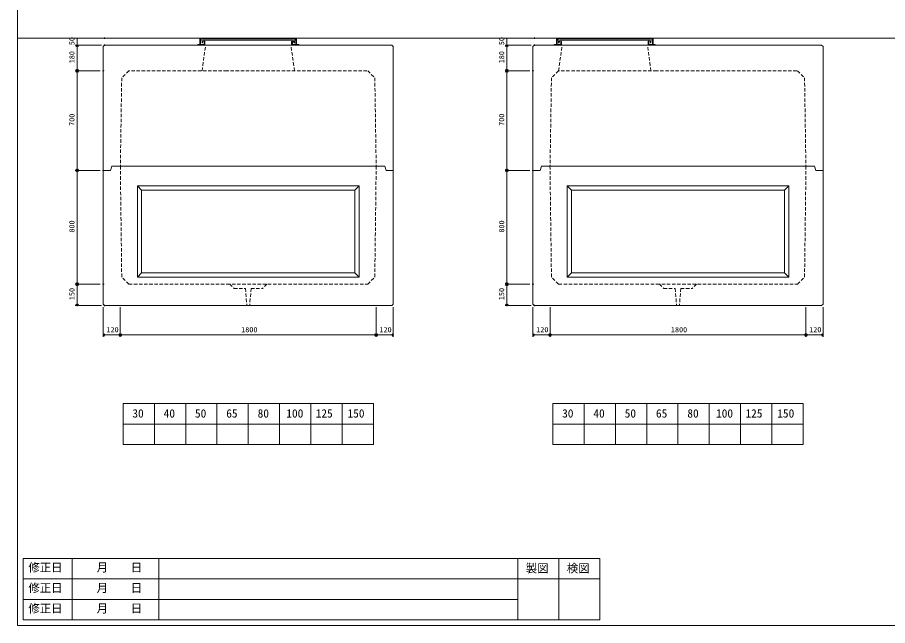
# Model space of a CAD drawing. Units: millimetres, scale not verified. Extents: x -9756 to 9756, y -4683 to 4615.
# Drawn here: x -2485 to 3636, y -3935 to 340 of the extents above; entities that cross this region are included whole.
import ezdxf
from ezdxf.enums import TextEntityAlignment as Align

# ---------------------------------------------------------------- set-up
doc = ezdxf.new("R2010")
doc.units = ezdxf.units.MM
doc.header["$LTSCALE"] = 20
doc.header["$PDMODE"] = 32
doc.header["$PDSIZE"] = 4
doc.linetypes.add('DASHED1', pattern=[1.8, 1.2, -0.6])
for name, color, linetype, lineweight in [('0-0_0', 7, 'DASHED1', 5), ('0-2_waku', 7, 'Continuous', 18), ('0-3_gaikei', 7, 'Continuous', 18), ('0-4_kakure', 7, 'DASHED1', 5), ('0-5_sunpou', 7, 'Continuous', 18), ('0-8_uchigawa', 6, 'Continuous', 18), ('0-A_futa', 3, 'Continuous', 18), ('0-B_GL', 4, 'Continuous', 18), ('0-D_文字１', 7, 'Continuous', 18)]:
    doc.layers.add(name, color=color, linetype=linetype, lineweight=lineweight)
doc.layers.add('0-1_Defpoints', color=7, linetype='Continuous')
doc.styles.add('ＭＳ ゴシック', font='')
doc.styles.get('ＭＳ ゴシック').set_extended_font_data('MS Gothic')

# ---------------------------------------------------------------- blocks, each defined once
blk = doc.blocks.new('_Open90')
at = {"layer": '0-5_sunpou', "lineweight": 5}
blk.add_line((0, 0), (-1, 0), dxfattribs=at)
blk.add_lwpolyline([(-0.5, 0.5), (0, 0), (-0.5, -0.5)], dxfattribs=at)
blk = doc.blocks.new('D110')
at = {"layer": '0-1_Defpoints'}
for p in [(4048.18, 3938.65), (3854.85, 3758.65), (4038.18, 3758.65)]:
    blk.add_point(p, dxfattribs=at)
at = {"layer": '0-5_sunpou', "lineweight": 5}
for p, q in [((4026.18, 3938.65), (3841.85, 3938.65)), ((3854.85, 3920.65), (3854.85, 3776.65)), ((4016.18, 3758.65), (3841.85, 3758.65))]:
    blk.add_line(p, q, dxfattribs=at)
at = {"layer": '0-5_sunpou', "xscale": 18, "yscale": 18}
for p, rotation in [((3854.85, 3938.65), 90), ((3854.85, 3758.65), 270)]:
    blk.add_blockref('_Open90', p, dxfattribs=dict(at, rotation=rotation))
at = {"layer": '0-5_sunpou', "style": 'ＭＳ ゴシック'}
blk.add_text('180', height=36.66, rotation=90, dxfattribs=at).set_placement((3846.85, 3811.15), align=Align.BOTTOM_LEFT)
blk = doc.blocks.new('D111')
at = {"layer": '0-1_Defpoints'}
for p in [(4038.18, 3758.65), (3854.85, 3058.65), (4038.18, 3058.65)]:
    blk.add_point(p, dxfattribs=at)
at = {"layer": '0-5_sunpou', "lineweight": 5}
for p, q in [((4016.18, 3758.65), (3841.85, 3758.65)), ((3854.85, 3740.65), (3854.85, 3076.65)), ((4016.18, 3058.65), (3841.85, 3058.65))]:
    blk.add_line(p, q, dxfattribs=at)
at = {"layer": '0-5_sunpou', "xscale": 18, "yscale": 18}
for p, rotation in [((3854.85, 3758.65), 90), ((3854.85, 3058.65), 270)]:
    blk.add_blockref('_Open90', p, dxfattribs=dict(at, rotation=rotation))
at = {"layer": '0-5_sunpou', "style": 'ＭＳ ゴシック'}
blk.add_text('700', height=36.66, rotation=90, dxfattribs=at).set_placement((3846.85, 3371.15), align=Align.BOTTOM_LEFT)
blk = doc.blocks.new('D112')
at = {"layer": '0-1_Defpoints'}
for p in [(4038.18, 3058.65), (3854.85, 2258.65), (4038.18, 2258.65)]:
    blk.add_point(p, dxfattribs=at)
at = {"layer": '0-5_sunpou', "lineweight": 5}
for p, q in [((4016.18, 3058.65), (3841.85, 3058.65)), ((3854.85, 3040.65), (3854.85, 2276.65)), ((4016.18, 2258.65), (3841.85, 2258.65))]:
    blk.add_line(p, q, dxfattribs=at)
at = {"layer": '0-5_sunpou', "xscale": 18, "yscale": 18}
for p, rotation in [((3854.85, 3058.65), 90), ((3854.85, 2258.65), 270)]:
    blk.add_blockref('_Open90', p, dxfattribs=dict(at, rotation=rotation))
at = {"layer": '0-5_sunpou', "style": 'ＭＳ ゴシック'}
blk.add_text('800', height=36.66, rotation=90, dxfattribs=at).set_placement((3846.85, 2621.15), align=Align.BOTTOM_LEFT)
blk = doc.blocks.new('D113')
at = {"layer": '0-1_Defpoints'}
for p in [(4038.18, 2258.65), (3854.85, 2108.65), (4048.18, 2108.65)]:
    blk.add_point(p, dxfattribs=at)
at = {"layer": '0-5_sunpou', "lineweight": 5}
for p, q in [((4016.18, 2258.65), (3841.85, 2258.65)), ((3854.85, 2240.65), (3854.85, 2126.65)), ((4026.18, 2108.65), (3841.85, 2108.65))]:
    blk.add_line(p, q, dxfattribs=at)
at = {"layer": '0-5_sunpou', "xscale": 18, "yscale": 18}
for p, rotation in [((3854.85, 2258.65), 90), ((3854.85, 2108.65), 270)]:
    blk.add_blockref('_Open90', p, dxfattribs=dict(at, rotation=rotation))
at = {"layer": '0-5_sunpou', "style": 'ＭＳ ゴシック'}
blk.add_text('150', height=36.66, rotation=90, dxfattribs=at).set_placement((3846.85, 2146.15), align=Align.BOTTOM_LEFT)
blk = doc.blocks.new('D117')
at = {"layer": '0-1_Defpoints'}
for p in [(4048.18, 3988.65), (3854.85, 3938.65), (4048.18, 3938.65)]:
    blk.add_point(p, dxfattribs=at)
at = {"layer": '0-5_sunpou', "lineweight": 5}
for p, q in [((4026.18, 3988.65), (3841.85, 3988.65)), ((3854.85, 3988.65), (3854.85, 3938.65)), ((4026.18, 3938.65), (3841.85, 3938.65))]:
    blk.add_line(p, q, dxfattribs=at)
at = {"layer": '0-5_sunpou', "style": 'ＭＳ ゴシック'}
blk.add_text('50', height=36.66, rotation=90, dxfattribs=at).set_placement((3846.85, 3938.65), align=Align.BOTTOM_LEFT)
blk = doc.blocks.new('D137')
at = {"layer": '0-1_Defpoints'}
for p in [(7070.68, 3938.65), (6877.35, 3758.65), (7060.68, 3758.65)]:
    blk.add_point(p, dxfattribs=at)
at = {"layer": '0-5_sunpou', "lineweight": 5}
for p, q in [((7048.68, 3938.65), (6864.35, 3938.65)), ((6877.35, 3920.65), (6877.35, 3776.65)), ((7038.68, 3758.65), (6864.35, 3758.65))]:
    blk.add_line(p, q, dxfattribs=at)
at = {"layer": '0-5_sunpou', "xscale": 18, "yscale": 18}
for p, rotation in [((6877.35, 3938.65), 90), ((6877.35, 3758.65), 270)]:
    blk.add_blockref('_Open90', p, dxfattribs=dict(at, rotation=rotation))
at = {"layer": '0-5_sunpou', "style": 'ＭＳ ゴシック'}
blk.add_text('180', height=36.66, rotation=90, dxfattribs=at).set_placement((6869.35, 3811.15), align=Align.BOTTOM_LEFT)
blk = doc.blocks.new('D138')
at = {"layer": '0-1_Defpoints'}
for p in [(7060.68, 3758.65), (6877.35, 3058.65), (7060.68, 3058.65)]:
    blk.add_point(p, dxfattribs=at)
at = {"layer": '0-5_sunpou', "lineweight": 5}
for p, q in [((7038.68, 3758.65), (6864.35, 3758.65)), ((6877.35, 3740.65), (6877.35, 3076.65)), ((7038.68, 3058.65), (6864.35, 3058.65))]:
    blk.add_line(p, q, dxfattribs=at)
at = {"layer": '0-5_sunpou', "xscale": 18, "yscale": 18}
for p, rotation in [((6877.35, 3758.65), 90), ((6877.35, 3058.65), 270)]:
    blk.add_blockref('_Open90', p, dxfattribs=dict(at, rotation=rotation))
at = {"layer": '0-5_sunpou', "style": 'ＭＳ ゴシック'}
blk.add_text('700', height=36.66, rotation=90, dxfattribs=at).set_placement((6869.35, 3371.15), align=Align.BOTTOM_LEFT)
blk = doc.blocks.new('D139')
at = {"layer": '0-1_Defpoints'}
for p in [(7060.68, 3058.65), (6877.35, 2258.65), (7060.68, 2258.65)]:
    blk.add_point(p, dxfattribs=at)
at = {"layer": '0-5_sunpou', "lineweight": 5}
for p, q in [((7038.68, 3058.65), (6864.35, 3058.65)), ((6877.35, 3040.65), (6877.35, 2276.65)), ((7038.68, 2258.65), (6864.35, 2258.65))]:
    blk.add_line(p, q, dxfattribs=at)
at = {"layer": '0-5_sunpou', "xscale": 18, "yscale": 18}
for p, rotation in [((6877.35, 3058.65), 90), ((6877.35, 2258.65), 270)]:
    blk.add_blockref('_Open90', p, dxfattribs=dict(at, rotation=rotation))
at = {"layer": '0-5_sunpou', "style": 'ＭＳ ゴシック'}
blk.add_text('800', height=36.66, rotation=90, dxfattribs=at).set_placement((6869.35, 2621.15), align=Align.BOTTOM_LEFT)
blk = doc.blocks.new('D140')
at = {"layer": '0-1_Defpoints'}
for p in [(7060.68, 2258.65), (6877.35, 2108.65), (7070.68, 2108.65)]:
    blk.add_point(p, dxfattribs=at)
at = {"layer": '0-5_sunpou', "lineweight": 5}
for p, q in [((7038.68, 2258.65), (6864.35, 2258.65)), ((6877.35, 2240.65), (6877.35, 2126.65)), ((7048.68, 2108.65), (6864.35, 2108.65))]:
    blk.add_line(p, q, dxfattribs=at)
at = {"layer": '0-5_sunpou', "xscale": 18, "yscale": 18}
for p, rotation in [((6877.35, 2258.65), 90), ((6877.35, 2108.65), 270)]:
    blk.add_blockref('_Open90', p, dxfattribs=dict(at, rotation=rotation))
at = {"layer": '0-5_sunpou', "style": 'ＭＳ ゴシック'}
blk.add_text('150', height=36.66, rotation=90, dxfattribs=at).set_placement((6869.35, 2146.15), align=Align.BOTTOM_LEFT)
blk = doc.blocks.new('D141')
at = {"layer": '0-1_Defpoints'}
for p in [(7070.68, 3988.65), (6877.35, 3938.65), (7070.68, 3938.65)]:
    blk.add_point(p, dxfattribs=at)
at = {"layer": '0-5_sunpou', "lineweight": 5}
for p, q in [((7048.68, 3988.65), (6864.35, 3988.65)), ((6877.35, 3988.65), (6877.35, 3938.65)), ((7048.68, 3938.65), (6864.35, 3938.65))]:
    blk.add_line(p, q, dxfattribs=at)
at = {"layer": '0-5_sunpou', "style": 'ＭＳ ゴシック'}
blk.add_text('50', height=36.66, rotation=90, dxfattribs=at).set_placement((6869.35, 3938.65), align=Align.BOTTOM_LEFT)
blk = doc.blocks.new('120')
at = {"layer": '0-5_sunpou', "lineweight": 5}
for p, q in [((-80, 163.97), (-80, -44.26)), ((40, 163.97), (40, -44.26)), ((40, 163.97), (40, -44.26)), ((-62, -31.26), (22, -31.26))]:
    blk.add_line(p, q, dxfattribs=at)
at = {"layer": '0-5_sunpou'}
blk.add_point((40, -31.26), dxfattribs=at)
at = {"layer": '0-5_sunpou', "xscale": 18, "yscale": 18, "rotation": 180}
blk.add_blockref('_Open90', (-80, -31.26), dxfattribs=at)
at = {"layer": '0-5_sunpou', "xscale": 18, "yscale": 18}
blk.add_blockref('_Open90', (40, -31.26), dxfattribs=at)
at = {"layer": '0-5_sunpou', "style": 'ＭＳ ゴシック'}
blk.add_text('120', height=36.66, dxfattribs=at).set_placement((-57.5, -23.26), align=Align.BOTTOM_LEFT)
blk = doc.blocks.new('180')
at = {"layer": '0-5_sunpou', "lineweight": 5}
for p, q in [((450, 171.45), (450, -36.78)), ((450, 171.45), (450, -36.78)), ((-1332, -23.78), (432, -23.78))]:
    blk.add_line(p, q, dxfattribs=at)
at = {"layer": '0-5_sunpou'}
blk.add_point((450, -23.78), dxfattribs=at)
at = {"layer": '0-5_sunpou', "xscale": 18, "yscale": 18, "rotation": 180}
blk.add_blockref('_Open90', (-1350, -23.78), dxfattribs=at)
at = {"layer": '0-5_sunpou', "xscale": 18, "yscale": 18}
blk.add_blockref('_Open90', (450, -23.78), dxfattribs=at)
at = {"layer": '0-5_sunpou', "style": 'ＭＳ ゴシック'}
blk.add_text('1800', height=36.66, dxfattribs=at).set_placement((-500, -15.78), align=Align.BOTTOM_LEFT)
blk = doc.blocks.new('120120')
at = {"layer": '0-5_sunpou', "lineweight": 5}
for p, q in [((40, 178.71), (40, -29.52)), ((-62, -16.52), (22, -16.52))]:
    blk.add_line(p, q, dxfattribs=at)
at = {"layer": '0-5_sunpou'}
blk.add_point((40, -16.52), dxfattribs=at)
at = {"layer": '0-5_sunpou', "xscale": 18, "yscale": 18, "rotation": 180}
blk.add_blockref('_Open90', (-80, -16.52), dxfattribs=at)
at = {"layer": '0-5_sunpou', "xscale": 18, "yscale": 18}
blk.add_blockref('_Open90', (40, -16.52), dxfattribs=at)
at = {"layer": '0-5_sunpou', "style": 'ＭＳ ゴシック'}
blk.add_text('120', height=36.66, dxfattribs=at).set_placement((-57.5, -8.52), align=Align.BOTTOM_LEFT)

msp = doc.modelspace()

# ---------------------------------------------------------------- linework, layer by layer
at = {"layer": '0-0_0'}
for p, q in [((-991.09, -1535.16), (-961.09, -1565.16)), ((-961.09, -1565.16), (-881.09, -1565.16)), ((-881.09, -1565.16), (-871.09, -1685.16)), ((-841.09, -1565.16), (-851.09, -1685.16)), ((-841.09, -1565.16), (-761.09, -1565.16)), ((-731.09, -1535.16), (-761.09, -1565.16)), ((2031.41, -1535.16), (2061.41, -1565.16)), ((2061.41, -1565.16), (2141.41, -1565.16)), ((2141.41, -1565.16), (2151.41, -1685.16)), ((2181.41, -1565.16), (2171.41, -1685.16)), ((2181.41, -1565.16), (2261.41, -1565.16)), ((2291.41, -1535.16), (2261.41, -1565.16))]:
    msp.add_line(p, q, dxfattribs=at)
at = {"layer": '0-2_waku'}
for p, q in [((-2484.84, 4614.84), (-2484.84, -3935.16)), ((-1741.09, -2374.16), (-1741.09, -2662.16)), ((-1741.09, -2374.16), (-1741.09, -2662.16)), ((-1741.09, -2374.16), (-1741.09, -2662.16)), ((-1741.09, -2374.16), (-1741.09, -2662.16)), ((-1741.09, -2374.16), (18.91, -2374.16)), ((-1521.09, -2374.16), (-1521.09, -2662.16)), ((-1301.09, -2374.16), (-1301.09, -2662.16)), ((-1301.09, -2374.16), (-1301.09, -2662.16)), ((-1081.09, -2374.16), (-1081.09, -2662.16)), ((-861.09, -2374.16), (-861.09, -2662.16)), ((-641.09, -2374.16), (-641.09, -2662.16)), ((-421.09, -2374.16), (-421.09, -2662.16)), ((-201.09, -2374.16), (-201.09, -2662.16)), ((18.91, -2374.16), (18.91, -2662.16)), ((1281.41, -2374.16), (1281.41, -2662.16)), ((1281.41, -2374.16), (1281.41, -2662.16)), ((1281.41, -2374.16), (1281.41, -2662.16)), ((1281.41, -2374.16), (1281.41, -2662.16)), ((1281.41, -2374.16), (3041.41, -2374.16)), ((1501.41, -2374.16), (1501.41, -2662.16)), ((1721.41, -2374.16), (1721.41, -2662.16)), ((1721.41, -2374.16), (1721.41, -2662.16)), ((1941.41, -2374.16), (1941.41, -2662.16)), ((2161.41, -2374.16), (2161.41, -2662.16)), ((2381.41, -2374.16), (2381.41, -2662.16)), ((2601.41, -2374.16), (2601.41, -2662.16)), ((2821.41, -2374.16), (2821.41, -2662.16)), ((3041.41, -2374.16), (3041.41, -2662.16)), ((-1741.09, -2518.16), (18.91, -2518.16)), ((1281.41, -2518.16), (3041.41, -2518.16)), ((-1741.09, -2662.16), (18.91, -2662.16)), ((-1741.09, -2662.16), (18.91, -2662.16)), ((1281.41, -2662.16), (3041.41, -2662.16)), ((-2444.84, -3463.16), (1035.16, -3463.16)), ((-2444.84, -3463.16), (1611.16, -3463.16)), ((-2099.84, -3463.16), (-2099.84, -3895.16)), ((-1489.84, -3463.16), (-1489.84, -3895.16)), ((-1489.84, -3463.16), (-1489.84, -3895.16)), ((1035.16, -3463.16), (1035.16, -3895.16)), ((1035.16, -3463.16), (1035.16, -3895.16)), ((1035.16, -3463.16), (1035.16, -3895.16)), ((1323.16, -3463.16), (1323.16, -3895.16)), ((1611.16, -3463.16), (1611.16, -3895.16)), ((-2444.84, -3607.16), (1035.16, -3607.16)), ((-2444.84, -3607.16), (1611.16, -3607.16)), ((-2444.84, -3751.16), (1035.16, -3751.16)), ((-2444.84, -3895.16), (1611.16, -3895.16)), ((-2484.84, -3935.16), (5675.16, -3935.16)), ((-2484.84, -3935.16), (9755.16, -3935.16))]:
    msp.add_line(p, q, dxfattribs=at)
msp.add_lwpolyline([(-2444.84, -3463.16), (-2444.84, -3895.16), (1035.16, -3895.16)], dxfattribs=at)
at = {"layer": '0-3_gaikei'}
for p, q in [((-1881.09, 134.84), (-1881.09, -735.16)), ((-156.09, 144.84), (148.91, 144.84)), ((148.91, 144.84), (158.91, 134.84)), ((158.91, -735.16), (158.91, 134.84)), ((1141.41, 134.84), (1141.41, -735.16)), ((2866.41, 144.84), (3171.41, 144.84)), ((3171.41, 144.84), (3181.41, 134.84)), ((3181.41, -735.16), (3181.41, 134.84)), ((98.91, -705.16), (108.91, -735.16)), ((3121.41, -705.16), (3131.41, -735.16)), ((-1831.09, -735.16), (-1881.09, -735.16)), ((158.91, -735.16), (108.91, -735.16)), ((158.91, -1675.16), (158.91, -735.16)), ((1191.41, -735.16), (1141.41, -735.16)), ((3181.41, -735.16), (3131.41, -735.16)), ((3181.41, -1675.16), (3181.41, -735.16)), ((-1871.09, -1685.16), (148.91, -1685.16)), ((158.91, -1675.16), (148.91, -1685.16)), ((1151.41, -1685.16), (3171.41, -1685.16)), ((3181.41, -1675.16), (3171.41, -1685.16))]:
    msp.add_line(p, q, dxfattribs=at)
for points in [[(-151.09, 144.84), (-1871.09, 144.84), (-1881.09, 134.84)], [(2871.41, 144.84), (1151.41, 144.84), (1141.41, 134.84)], [(-1831.09, -735.16), (-1821.09, -705.16), (98.91, -705.16)], [(1191.41, -735.16), (1201.41, -705.16), (3121.41, -705.16)], [(-1881.09, -735.16), (-1881.09, -1675.16), (-1871.09, -1685.16)], [(1141.41, -735.16), (1141.41, -1675.16), (1151.41, -1685.16)]]:
    msp.add_lwpolyline(points, dxfattribs=at)
at = {"layer": '0-4_kakure'}
for p, q in [((-1186.09, -35.16), (-1161.09, 144.84)), ((-536.09, -35.16), (-561.09, 144.84)), ((1321.41, -35.16), (1346.41, 144.84)), ((1971.41, -35.16), (1946.41, 144.84)), ((-26.09, -35.16), (-1011.09, -35.16)), ((-21.09, -35.16), (28.91, -85.16)), ((2996.41, -35.16), (2011.41, -35.16)), ((3001.41, -35.16), (3051.41, -85.16)), ((-1751.09, -85.16), (-1760.86, -705.16)), ((28.91, -85.16), (38.67, -705.16)), ((1271.41, -85.16), (1261.64, -705.16)), ((3051.41, -85.16), (3061.17, -705.16)), ((-1751.09, -1485.16), (-1760.86, -705.16)), ((28.91, -1485.16), (38.67, -705.16)), ((1271.41, -1485.16), (1261.01, -705.16)), ((3051.41, -1485.16), (3061.6, -705.16)), ((-1701.09, -1535.16), (-1751.09, -1485.16)), ((1321.41, -1535.16), (1271.41, -1485.16)), ((-1701.09, -1535.16), (-1011.09, -1535.16)), ((1321.41, -1535.16), (2011.41, -1535.16))]:
    msp.add_line(p, q, dxfattribs=at)
for points in [[(-1011.09, -35.16), (-1701.09, -35.16), (-1751.09, -85.16)], [(2011.41, -35.16), (1321.41, -35.16), (1271.41, -85.16)], [(-1011.09, -1535.16), (-21.09, -1535.16), (28.91, -1485.16)], [(2011.41, -1535.16), (3001.41, -1535.16), (3051.41, -1485.16)]]:
    msp.add_lwpolyline(points, dxfattribs=at)
at = {"layer": '0-8_uchigawa'}
for p, q in [((-1641.09, -845.16), (-1641.09, -1485.16)), ((-1641.09, -845.16), (-81.09, -845.16)), ((-1641.09, -845.16), (-81.09, -845.16)), ((-1641.09, -845.16), (-1611.09, -875.16)), ((-81.09, -845.16), (-111.09, -875.16)), ((-81.09, -1485.16), (-81.09, -845.16)), ((1381.41, -845.16), (1381.41, -1485.16)), ((1381.41, -845.16), (2941.41, -845.16)), ((1381.41, -845.16), (2941.41, -845.16)), ((1381.41, -845.16), (1411.41, -875.16)), ((2941.41, -845.16), (2911.41, -875.16)), ((2941.41, -1485.16), (2941.41, -845.16)), ((-1611.09, -875.16), (-1611.09, -1455.16)), ((-1611.09, -875.16), (-111.09, -875.16)), ((-111.09, -1455.16), (-111.09, -875.16)), ((1411.41, -875.16), (1411.41, -1455.16)), ((1411.41, -875.16), (2911.41, -875.16)), ((2911.41, -1455.16), (2911.41, -875.16)), ((-1641.09, -1485.16), (-1611.09, -1455.16)), ((-1611.09, -1455.16), (-111.09, -1455.16)), ((-1600.59, -1455.16), (-861.09, -1455.16)), ((-861.09, -1455.16), (-121.59, -1455.16)), ((-81.09, -1485.16), (-111.09, -1455.16)), ((1381.41, -1485.16), (1411.41, -1455.16)), ((1411.41, -1455.16), (2911.41, -1455.16)), ((1421.91, -1455.16), (2161.41, -1455.16)), ((2161.41, -1455.16), (2900.91, -1455.16)), ((2941.41, -1485.16), (2911.41, -1455.16)), ((-1641.09, -1485.16), (-81.09, -1485.16)), ((1381.41, -1485.16), (2941.41, -1485.16))]:
    msp.add_line(p, q, dxfattribs=at)
at = {"layer": '0-A_futa'}
for p, q in [((-1201.1, 192.84), (-1201.1, 149.84)), ((-1199.1, 194.84), (-1196.1, 194.84)), ((-1196.1, 194.84), (-1196.1, 149.84)), ((-1188.28, 190.34), (-533.95, 190.34)), ((-1188.28, 190.34), (-1185.79, 160.34)), ((-533.95, 190.34), (-536.2, 160.34)), ((-526.09, 194.84), (-526.09, 149.84)), ((-526.09, 194.84), (-523.09, 194.84)), ((-521.09, 192.84), (-521.09, 149.84)), ((1306.4, 192.84), (1306.4, 149.84)), ((1308.4, 194.84), (1311.4, 194.84)), ((1311.4, 194.84), (1311.4, 149.84)), ((1319.22, 190.34), (1973.55, 190.34)), ((1319.22, 190.34), (1321.71, 160.34)), ((1973.55, 190.34), (1971.3, 160.34)), ((1981.41, 194.84), (1981.41, 149.84)), ((1981.41, 194.84), (1984.41, 194.84)), ((1986.41, 192.84), (1986.41, 149.84)), ((-1216.1, 147.84), (-1216.1, 146.84)), ((-1214.1, 149.84), (-1201.1, 149.84)), ((-1166.1, 144.84), (-1214.1, 144.84)), ((-1196.1, 149.84), (-1171.1, 149.84)), ((-1185.79, 160.34), (-1182.08, 160.34)), ((-1177.77, 179.34), (-1182.08, 160.34)), ((-1177.77, 179.34), (-544.43, 179.34)), ((-1171.1, 169.84), (-1171.1, 149.84)), ((-1169.1, 171.84), (-1168.1, 171.84)), ((-1166.1, 169.84), (-1166.1, 144.84)), ((-556.09, 169.84), (-556.09, 144.84)), ((-556.09, 144.84), (-508.09, 144.84)), ((-553.09, 171.84), (-554.09, 171.84)), ((-551.09, 169.84), (-551.09, 149.84)), ((-526.09, 149.84), (-551.09, 149.84)), ((-544.43, 179.34), (-540.11, 160.34)), ((-536.2, 160.34), (-540.11, 160.34)), ((-508.09, 149.84), (-521.09, 149.84)), ((-506.09, 147.84), (-506.09, 146.84)), ((1291.4, 147.84), (1291.4, 146.84)), ((1293.4, 149.84), (1306.4, 149.84)), ((1341.4, 144.84), (1293.4, 144.84)), ((1311.4, 149.84), (1336.4, 149.84)), ((1321.71, 160.34), (1325.42, 160.34)), ((1329.73, 179.34), (1325.42, 160.34)), ((1329.73, 179.34), (1963.07, 179.34)), ((1336.4, 169.84), (1336.4, 149.84)), ((1338.4, 171.84), (1339.4, 171.84)), ((1341.4, 169.84), (1341.4, 144.84)), ((1951.41, 169.84), (1951.41, 144.84)), ((1951.41, 144.84), (1999.41, 144.84)), ((1954.41, 171.84), (1953.41, 171.84)), ((1956.41, 169.84), (1956.41, 149.84)), ((1981.41, 149.84), (1956.41, 149.84)), ((1963.07, 179.34), (1967.39, 160.34)), ((1971.3, 160.34), (1967.39, 160.34)), ((1999.41, 149.84), (1986.41, 149.84)), ((2001.41, 147.84), (2001.41, 146.84))]:
    msp.add_line(p, q, dxfattribs=at)
for centre, start, end in [((-1199.1, 192.84), 90, 180), ((-523.09, 192.84), 0, 90), ((1308.4, 192.84), 90, 180), ((1984.41, 192.84), 0, 90), ((-1214.1, 147.84), 90, 180), ((-1214.1, 146.84), 180, 270), ((-1169.1, 169.84), 90, 180), ((-1168.1, 169.84), 0, 90), ((-554.09, 169.84), 90, 180), ((-553.09, 169.84), 0, 90), ((-508.09, 147.84), 0, 90), ((-508.09, 146.84), 270, 0), ((1293.4, 147.84), 90, 180), ((1293.4, 146.84), 180, 270), ((1338.4, 169.84), 90, 180), ((1339.4, 169.84), 0, 90), ((1953.41, 169.84), 90, 180), ((1954.41, 169.84), 0, 90), ((1999.41, 147.84), 0, 90), ((1999.41, 146.84), 270, 0)]:
    msp.add_arc(centre, 2, start, end, dxfattribs=at)
at = {"layer": '0-B_GL'}
msp.add_line((-2483.93, 194.84), (9756.07, 194.84), dxfattribs=at)

# ---------------------------------------------------------------- block references
at = {"layer": '0-5_sunpou'}
for name, p in [('D117', (-5919.28, -3793.81)), ('D141', (-5919.28, -3793.81)), ('D110', (-5919.28, -3793.81)), ('D137', (-5919.28, -3793.81)), ('D111', (-5919.28, -3793.81)), ('D138', (-5919.28, -3793.81)), ('D112', (-5919.28, -3793.81)), ('D139', (-5919.28, -3793.81)), ('D113', (-5919.28, -3793.81)), ('D140', (-5919.28, -3793.81)), ('120', (-1801.09, -1861.13)), ('180', (-411.09, -1868.61)), ('120120', (118.91, -1875.87)), ('120', (1221.41, -1861.13)), ('180', (2611.41, -1868.61)), ('120120', (3141.41, -1875.87))]:
    msp.add_blockref(name, p, dxfattribs=at)

# ---------------------------------------------------------------- texts
at = {"layer": '0-D_文字１', "style": 'ＭＳ ゴシック'}
for s, p in [('30', (-1676, -2490.61)), ('40', (-1456, -2490.61)), ('50', (-1236, -2490.61)), ('65', (-1016, -2490.61)), ('80', (-795.18, -2490.61)), ('100', (-593.43, -2490.61)), ('125', (-386.66, -2490.61)), ('150', (-163.13, -2490.61)), ('30', (1346.5, -2490.61)), ('40', (1566.5, -2490.61)), ('50', (1786.5, -2490.61)), ('65', (2006.5, -2490.61)), ('80', (2227.32, -2490.61)), ('100', (2429.07, -2490.61)), ('125', (2635.84, -2490.61)), ('150', (2859.37, -2490.61)), ('修正日', (-2407.54, -3573.75)), ('\u3000\u3000月\u3000\u3000日', (-2087.25, -3573.75)), ('製図', (1091.28, -3579.66)), ('検図', (1379.28, -3579.66)), ('修正日', (-2407.54, -3717.75)), ('\u3000\u3000月\u3000\u3000日', (-2087.25, -3717.75)), ('修正日', (-2407.54, -3861.75)), ('\u3000\u3000月\u3000\u3000日', (-2087.25, -3861.75))]:
    msp.add_text(s, height=58.65, dxfattribs=at).set_placement(p, align=Align.BOTTOM_LEFT)

doc.saveas('drawing.dxf')
